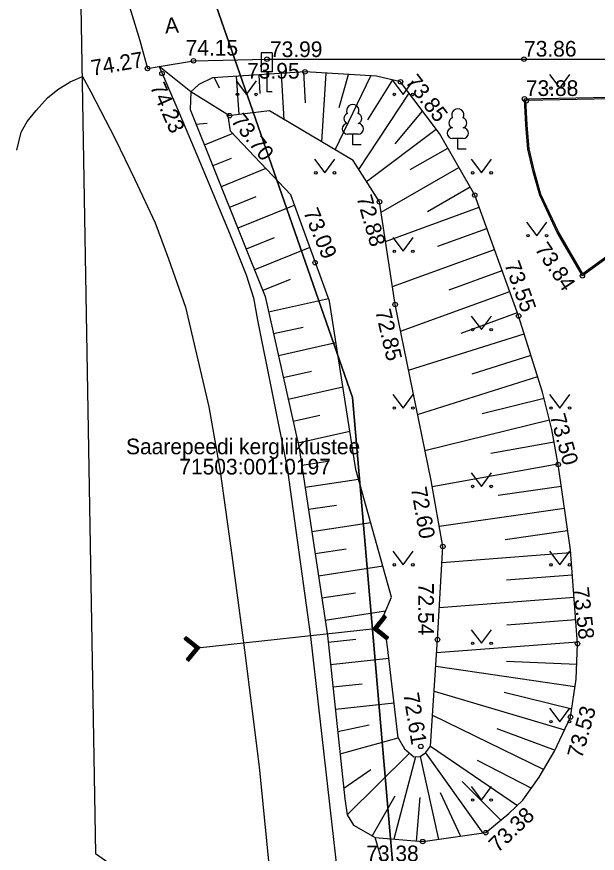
# Model space of a CAD drawing. Extents: x 598339 to 598599, y 6477639 to 6477840.
# Drawn here: x 598370.74 to 598396.67, y 6477710.13 to 6477747.47 of the extents above; entities that cross this region are included whole.
import ezdxf

# ---------------------------------------------------------------- set-up
doc = ezdxf.new("R2010")
doc.units = 0
for name, color, linetype in [('HALJASTUS', 7, 'Continuous'), ('KORGUS-EH2000', 7, 'Continuous'), ('LIIKLUS', 7, 'Continuous'), ('PIIR', 7, 'Continuous'), ('PUU', 7, 'Continuous'), ('RELJEEF', 7, 'Continuous'), ('TEE', 7, 'Continuous'), ('TRUUP', 7, 'Continuous')]:
    doc.layers.add(name, color=color, linetype=linetype)

msp = doc.modelspace()

# ---------------------------------------------------------------- linework, layer by layer
at = {"layer": 'HALJASTUS'}
for p, q in [((598378.519, 6477744.115), (598377.095, 6477745.246)), ((598394.537, 6477744.887), (598395, 6477744.281)), ((598395, 6477744.281), (598395.446, 6477744.887)), ((598380.537, 6477744.607), (598381, 6477744)), ((598381, 6477744), (598381.446, 6477744.607)), ((598387.537, 6477744.607), (598388, 6477744)), ((598388, 6477744), (598388.446, 6477744.607)), ((598384.037, 6477741.107), (598384.5, 6477740.5)), ((598384.5, 6477740.5), (598384.946, 6477741.107)), ((598391.037, 6477741.107), (598391.5, 6477740.5)), ((598391.5, 6477740.5), (598391.946, 6477741.107)), ((598393.51, 6477738.298), (598393.973, 6477737.692)), ((598393.973, 6477737.692), (598394.419, 6477738.298)), ((598387.537, 6477737.607), (598388, 6477737)), ((598388, 6477737), (598388.446, 6477737.607)), ((598391.037, 6477734.107), (598391.5, 6477733.5)), ((598391.5, 6477733.5), (598391.946, 6477734.107)), ((598387.537, 6477730.607), (598388, 6477730)), ((598388, 6477730), (598388.446, 6477730.607)), ((598394.537, 6477730.607), (598395, 6477730)), ((598395, 6477730), (598395.446, 6477730.607)), ((598391.037, 6477727.107), (598391.5, 6477726.5)), ((598391.5, 6477726.5), (598391.946, 6477727.107)), ((598387.537, 6477723.607), (598388, 6477723)), ((598388, 6477723), (598388.446, 6477723.607)), ((598394.537, 6477723.607), (598395, 6477723)), ((598395, 6477723), (598395.446, 6477723.607)), ((598391.037, 6477720.107), (598391.5, 6477719.5)), ((598391.5, 6477719.5), (598391.946, 6477720.107)), ((598394.537, 6477716.607), (598395, 6477716)), ((598395, 6477716), (598395.446, 6477716.607)), ((598391.037, 6477713.107), (598391.5, 6477712.5)), ((598391.5, 6477712.5), (598391.946, 6477713.107))]:
    msp.add_line(p, q, dxfattribs=at)
msp.add_lwpolyline([(598388.162, 6477706.265), (598387.762, 6477707.361), (598386.744, 6477710.829)], dxfattribs=at)
for centre in [(598394.599, 6477744.281), (598395.428, 6477744.281), (598380.599, 6477744), (598381.428, 6477744), (598387.599, 6477744), (598388.428, 6477744), (598384.099, 6477740.5), (598384.928, 6477740.5), (598391.099, 6477740.5), (598391.928, 6477740.5), (598393.572, 6477737.692), (598394.401, 6477737.692), (598387.599, 6477737), (598388.428, 6477737), (598391.099, 6477733.5), (598391.928, 6477733.5), (598387.599, 6477730), (598388.428, 6477730), (598394.599, 6477730), (598395.428, 6477730), (598391.099, 6477726.5), (598391.928, 6477726.5), (598387.599, 6477723), (598388.428, 6477723), (598394.599, 6477723), (598395.428, 6477723), (598391.099, 6477719.5), (598391.928, 6477719.5), (598394.599, 6477716), (598395.428, 6477716), (598391.099, 6477712.5), (598391.928, 6477712.5)]:
    msp.add_circle(centre, 0.055, dxfattribs=at)
at = {"layer": 'KORGUS-EH2000'}
for centre in [(598378.633, 6477745.501), (598381.916, 6477745.577), (598393.396, 6477745.575), (598376.577, 6477745.16), (598383.615, 6477745.01), (598377.226, 6477744.937), (598387.881, 6477744.562), (598393.415, 6477743.807), (598393.493, 6477743.717), (598380.239, 6477743.052), (598391.194, 6477739.505), (598386.941, 6477739.207), (598384.062, 6477736.488), (598396.002, 6477735.905), (598387.637, 6477734.622), (598393.155, 6477734.112), (598394.917, 6477727.481), (598389.77, 6477723.818), (598389.529, 6477719.662), (598395.785, 6477719.48), (598395.469, 6477716.208), (598388.787, 6477714.895), (598391.685, 6477711.045), (598388.869, 6477710.647)]:
    msp.add_circle(centre, 0.1, dxfattribs=at)
at = {"layer": 'LIIKLUS'}
for p, q in [((598381.652, 6477745.861), (598381.652, 6477745.011)), ((598382.152, 6477745.861), (598381.652, 6477745.861)), ((598382.152, 6477745.861), (598382.152, 6477745.011)), ((598382.152, 6477745.011), (598381.652, 6477745.011)), ((598381.902, 6477745.011), (598381.902, 6477744.111)), ((598382.152, 6477744.111), (598381.902, 6477744.111))]:
    msp.add_line(p, q, dxfattribs=at)
at = {"layer": 'PIIR'}
msp.add_lwpolyline([(598598.61, 6477639.38), (598555.65, 6477778.21), (598522.15, 6477839.7), (598377.16, 6477830.01), (598375.49, 6477829.9), (598376.27, 6477752.7), (598378.01, 6477752.67), (598385.73, 6477730.47), (598387.7, 6477707.68), (598387.68, 6477707.01), (598422.98, 6477706.06), (598444.34, 6477705.18), (598453.12, 6477704.42), (598460.68, 6477703.5), (598465.84, 6477702.86), (598470.19, 6477701.96), (598474.31, 6477700.66), (598480.8, 6477698.12), (598485.43, 6477696.23), (598489.61, 6477693.98), (598495.12, 6477690.75), (598502.7, 6477685.5), (598504.35, 6477684.194)], dxfattribs=at)
msp.add_lwpolyline([(598372.18, 6477829.68), (598374.25, 6477710.12), (598377.89, 6477707.57), (598387.68, 6477707.01), (598387.7, 6477707.68), (598385.73, 6477730.47), (598378.01, 6477752.67), (598376.27, 6477752.7), (598375.49, 6477829.9)], close=True, dxfattribs=at)
at = {"layer": 'PUU'}
for p, q in [((598385.987, 6477742.228), (598385.507, 6477742.228)), ((598385.747, 6477741.753), (598385.747, 6477742.228)), ((598386.127, 6477741.753), (598385.747, 6477741.753)), ((598390.678, 6477742.031), (598390.198, 6477742.031)), ((598390.438, 6477741.556), (598390.438, 6477742.031)), ((598390.818, 6477741.556), (598390.438, 6477741.556))]:
    msp.add_line(p, q, dxfattribs=at)
for centre, radius, start, end in [((598385.747, 6477743.273), 0.277, 332.5799, 207.4201), ((598390.438, 6477743.076), 0.277, 332.5799, 207.4201), ((598385.577, 6477742.926), 0.233, 109.0217, 253.1415), ((598385.917, 6477742.926), 0.233, 286.8508, 70.9859), ((598390.268, 6477742.729), 0.233, 109.0217, 253.1415), ((598390.608, 6477742.729), 0.233, 286.8508, 70.9859), ((598385.51, 6477742.465), 0.238, 90.0016, 269.3953), ((598385.984, 6477742.465), 0.238, 270.6047, 89.9984), ((598390.201, 6477742.268), 0.238, 90.0016, 269.3953), ((598390.675, 6477742.268), 0.238, 270.6047, 89.9984)]:
    msp.add_arc(centre, radius, start, end, dxfattribs=at)
at = {"layer": 'RELJEEF'}
for p, q in [((598379.562, 6477744.749), (598379.78, 6477744.3)), ((598380.67, 6477743.101), (598380.56, 6477744.814)), ((598381.611, 6477744.049), (598381.558, 6477744.878)), ((598382.689, 6477742.869), (598382.556, 6477744.942)), ((598383.642, 6477743.631), (598383.554, 6477745.006)), ((598384.365, 6477741.882), (598384.552, 6477744.953)), ((598384.959, 6477741.532), (598386.548, 6477744.832)), ((598385.143, 6477743.424), (598385.55, 6477744.893)), ((598386.419, 6477742.863), (598387.528, 6477744.646)), ((598380.239, 6477743.052), (598378.519, 6477744.115)), ((598386.021, 6477740.654), (598388.265, 6477744.054)), ((598387.639, 6477741.8), (598388.867, 6477743.255)), ((598378.743, 6477742.667), (598379.24, 6477742.715)), ((598386.365, 6477740.113), (598389.47, 6477742.457)), ((598380.389, 6477742.251), (598379.116, 6477741.739)), ((598388.314, 6477740.648), (598389.993, 6477741.607)), ((598380.309, 6477741.141), (598379.489, 6477740.811)), ((598381.87, 6477740.691), (598379.861, 6477739.883)), ((598387.01, 6477738.752), (598390.489, 6477740.739)), ((598389.078, 6477738.781), (598390.985, 6477739.87)), ((598381.423, 6477739.433), (598380.234, 6477738.956)), ((598383.151, 6477739.05), (598380.607, 6477738.028)), ((598387.209, 6477737.44), (598391.392, 6477738.961)), ((598389.548, 6477737.226), (598391.734, 6477738.021)), ((598382.236, 6477737.605), (598380.98, 6477737.1)), ((598383.833, 6477737.169), (598381.353, 6477736.172)), ((598387.516, 6477735.423), (598392.075, 6477737.081)), ((598390.048, 6477735.28), (598392.417, 6477736.141)), ((598382.95, 6477735.736), (598381.726, 6477735.244)), ((598387.882, 6477733.428), (598392.759, 6477735.201)), ((598384.663, 6477734.881), (598381.988, 6477734.282)), ((598390.592, 6477733.35), (598393.1, 6477734.262)), ((598383.524, 6477733.601), (598382.207, 6477733.306)), ((598388.238, 6477731.686), (598393.407, 6477733.31)), ((598384.996, 6477732.906), (598382.425, 6477732.33)), ((598391.073, 6477731.528), (598393.707, 6477732.356)), ((598383.898, 6477731.635), (598382.644, 6477731.354)), ((598388.641, 6477729.716), (598394.006, 6477731.402)), ((598385.308, 6477730.926), (598382.862, 6477730.378)), ((598391.53, 6477729.762), (598394.289, 6477730.443)), ((598384.272, 6477729.669), (598383.081, 6477729.403)), ((598388.971, 6477728.1), (598394.529, 6477729.472)), ((598385.62, 6477728.946), (598383.299, 6477728.427)), ((598391.916, 6477727.986), (598394.734, 6477728.494)), ((598384.633, 6477727.618), (598383.464, 6477727.441)), ((598389.292, 6477726.496), (598394.911, 6477727.51)), ((598386.009, 6477726.815), (598383.614, 6477726.452)), ((598392.244, 6477726.115), (598395.055, 6477726.52)), ((598385.023, 6477725.654), (598383.764, 6477725.464)), ((598389.608, 6477724.726), (598395.198, 6477725.53)), ((598386.554, 6477724.875), (598383.914, 6477724.475)), ((598392.553, 6477724.139), (598395.34, 6477724.541)), ((598385.445, 6477723.695), (598384.064, 6477723.486)), ((598389.729, 6477723.112), (598395.475, 6477723.55)), ((598387.099, 6477722.935), (598384.213, 6477722.497)), ((598392.611, 6477722.329), (598395.551, 6477722.553)), ((598385.867, 6477721.737), (598384.363, 6477721.509)), ((598389.612, 6477721.097), (598395.627, 6477721.556)), ((598387.208, 6477720.928), (598384.513, 6477720.52)), ((598392.628, 6477720.324), (598395.703, 6477720.559)), ((598385.884, 6477719.661), (598384.649, 6477719.529)), ((598389.49, 6477719.082), (598395.779, 6477719.562)), ((598387.36, 6477718.814), (598384.755, 6477718.535)), ((598392.61, 6477718.694), (598395.747, 6477718.563)), ((598389.451, 6477718.483), (598395.67, 6477717.567)), ((598386.17, 6477717.681), (598384.861, 6477717.541)), ((598389.378, 6477717.364), (598395.205, 6477715.64)), ((598392.511, 6477717.315), (598395.524, 6477716.577)), ((598387.595, 6477716.827), (598384.968, 6477716.546)), ((598389.308, 6477716.297), (598394.28, 6477713.869)), ((598386.485, 6477715.845), (598385.074, 6477715.552)), ((598392.186, 6477715.702), (598394.782, 6477714.734)), ((598385.18, 6477714.558), (598387.779, 6477715.275)), ((598389.217, 6477714.909), (598393.098, 6477712.264)), ((598385.498, 6477711.847), (598388.282, 6477714.591)), ((598388.55, 6477714.429), (598387.585, 6477710.757)), ((598388.763, 6477714.447), (598389.574, 6477710.747)), ((598389, 6477714.61), (598391.554, 6477711.027)), ((598391.305, 6477714.287), (598393.727, 6477713.037)), ((598385.344, 6477713.03), (598386.547, 6477713.869)), ((598390.628, 6477713.331), (598392.355, 6477711.596)), ((598387.622, 6477712.671), (598386.609, 6477710.907)), ((598388.748, 6477712.611), (598388.582, 6477710.672)), ((598389.644, 6477712.84), (598390.564, 6477710.887))]:
    msp.add_line(p, q, dxfattribs=at)
for points in [[(598385.498, 6477711.847), (598385.776, 6477711.385), (598386.744, 6477710.829), (598388.869, 6477710.647), (598391.685, 6477711.045), (598392.721, 6477711.897), (598393.342, 6477712.502), (598394.077, 6477713.524), (598394.756, 6477714.678), (598395.469, 6477716.208), (598395.719, 6477717.9), (598395.785, 6477719.48), (598395.466, 6477723.669), (598394.917, 6477727.481), (598394.635, 6477729.044), (598394.222, 6477730.716), (598393.155, 6477734.112), (598391.194, 6477739.505), (598389.625, 6477742.253), (598387.881, 6477744.562), (598386.81, 6477744.816), (598383.615, 6477745.01), (598381.109, 6477744.849), (598379.482, 6477744.744), (598378.87, 6477744.439), (598378.519, 6477744.115)], [(598378.519, 6477744.115), (598378.479, 6477743.323), (598381.831, 6477734.983), (598383.348, 6477728.209), (598384.614, 6477719.854), (598385.394, 6477712.561), (598385.498, 6477711.847)], [(598387.779, 6477715.275), (598388.054, 6477714.788), (598388.477, 6477714.423), (598388.763, 6477714.447), (598389, 6477714.61), (598389.217, 6477714.909), (598389.528, 6477719.662), (598389.77, 6477723.818), (598389.242, 6477726.773), (598387.637, 6477734.622), (598386.941, 6477739.207), (598385.764, 6477741.058), (598382.022, 6477743.262), (598380.175, 6477743.041)], [(598387.779, 6477715.275), (598387.298, 6477719.339), (598387.253, 6477719.661), (598386.743, 6477720.164), (598387.133, 6477720.755), (598387.483, 6477721.565), (598385.886, 6477727.254), (598384.703, 6477734.77), (598382.981, 6477739.521), (598380.291, 6477742.354), (598380.175, 6477743.041)]]:
    msp.add_lwpolyline(points, dxfattribs=at)
at = {"layer": 'TEE'}
for points in [[(598376.064, 6477748.654), (598375.553, 6477748.649), (598376.241, 6477746.403), (598376.577, 6477745.16), (598377.095, 6477745.246)], [(598377.095, 6477745.246), (598378.633, 6477745.501), (598381.916, 6477745.577), (598393.396, 6477745.575), (598407.829, 6477745.568), (598407.845, 6477745.523)], [(598377.095, 6477745.246), (598377.978, 6477743.214), (598378.943, 6477740.922), (598380.273, 6477737.733), (598380.978, 6477735.94), (598381.305, 6477734.927), (598381.489, 6477733.929), (598382.821, 6477727.338), (598383.86, 6477719.806), (598385.045, 6477709.291)], [(598370.737, 6477741.51), (598370.935, 6477742.318), (598371.201, 6477742.789), (598371.605, 6477743.284), (598372.113, 6477743.852), (598372.571, 6477744.218), (598373.123, 6477744.562), (598373.677, 6477744.801), (598374.051, 6477744.121), (598375.136, 6477742.018), (598376.011, 6477740.207), (598376.922, 6477738.263), (598377.519, 6477736.655), (598378.268, 6477734.504), (598379.314, 6477730.056), (598379.808, 6477727.27), (598380.316, 6477723.638), (598380.905, 6477719.194), (598381.558, 6477713.978), (598382.063, 6477709.034)], [(598405.968, 6477743.126), (598396.002, 6477735.905), (598394.882, 6477737.834), (598394.096, 6477739.511), (598393.798, 6477740.546), (598393.562, 6477741.556), (598393.468, 6477742.644), (598393.415, 6477743.807), (598405.664, 6477744.04)], [(598405.948, 6477743.186), (598396.021, 6477735.993), (598394.935, 6477737.862), (598394.152, 6477739.532), (598393.856, 6477740.561), (598393.621, 6477741.565), (598393.528, 6477742.648), (598393.478, 6477743.748), (598405.684, 6477743.981)]]:
    msp.add_lwpolyline(points, dxfattribs=at)
at = {"layer": 'TRUUP'}
for p, q in [((598387.133, 6477720.755), (598386.646, 6477720.148)), ((598387.189, 6477720.71), (598386.746, 6477720.159)), ((598387.037, 6477720.408), (598386.749, 6477720.276)), ((598387.071, 6477720.451), (598386.784, 6477720.32)), ((598387.106, 6477720.494), (598386.818, 6477720.363)), ((598387.244, 6477720.666), (598386.846, 6477720.17)), ((598387.141, 6477720.537), (598386.853, 6477720.406)), ((598387.176, 6477720.581), (598386.888, 6477720.45)), ((598387.211, 6477720.624), (598386.923, 6477720.493)), ((598387.243, 6477720.667), (598386.957, 6477720.536)), ((598387.221, 6477720.684), (598386.992, 6477720.58)), ((598387.2, 6477720.702), (598387.027, 6477720.623)), ((598387.178, 6477720.719), (598387.062, 6477720.666)), ((598387.156, 6477720.737), (598387.097, 6477720.71)), ((598387.244, 6477720.666), (598387.133, 6477720.755)), ((598386.646, 6477720.148), (598387.253, 6477719.661)), ((598386.932, 6477720.278), (598386.647, 6477720.147)), ((598386.898, 6477720.234), (598386.669, 6477720.13)), ((598386.967, 6477720.321), (598386.679, 6477720.19)), ((598386.863, 6477720.191), (598386.69, 6477720.112)), ((598386.857, 6477720.161), (598386.712, 6477720.095)), ((598387.002, 6477720.364), (598386.714, 6477720.233)), ((598386.879, 6477720.143), (598386.734, 6477720.077)), ((598386.746, 6477720.159), (598387.297, 6477719.716)), ((598386.901, 6477720.126), (598386.756, 6477720.06)), ((598386.923, 6477720.108), (598386.778, 6477720.042)), ((598386.945, 6477720.091), (598386.8, 6477720.025)), ((598386.967, 6477720.073), (598386.821, 6477720.007)), ((598386.988, 6477720.056), (598386.843, 6477719.99)), ((598386.846, 6477720.17), (598387.342, 6477719.772)), ((598387.01, 6477720.038), (598386.865, 6477719.972)), ((598378.22, 6477719.677), (598378.309, 6477719.788)), ((598378.716, 6477719.279), (598378.22, 6477719.677)), ((598378.224, 6477719.674), (598378.369, 6477719.74)), ((598378.246, 6477719.656), (598378.391, 6477719.722)), ((598378.248, 6477719.712), (598378.348, 6477719.757)), ((598378.816, 6477719.29), (598378.265, 6477719.733)), ((598378.268, 6477719.639), (598378.413, 6477719.705)), ((598378.283, 6477719.755), (598378.326, 6477719.775)), ((598378.29, 6477719.621), (598378.435, 6477719.687)), ((598378.916, 6477719.301), (598378.309, 6477719.788)), ((598378.312, 6477719.604), (598378.457, 6477719.67)), ((598387.032, 6477720.021), (598386.887, 6477719.955)), ((598387.054, 6477720.003), (598386.909, 6477719.937)), ((598387.076, 6477719.986), (598386.931, 6477719.92)), ((598387.098, 6477719.968), (598386.952, 6477719.902)), ((598387.119, 6477719.951), (598386.974, 6477719.884)), ((598387.141, 6477719.933), (598386.996, 6477719.867)), ((598387.163, 6477719.916), (598387.018, 6477719.849)), ((598387.185, 6477719.898), (598387.04, 6477719.832)), ((598387.207, 6477719.881), (598387.062, 6477719.814)), ((598387.229, 6477719.863), (598387.083, 6477719.797)), ((598387.25, 6477719.845), (598387.105, 6477719.779)), ((598387.272, 6477719.828), (598387.127, 6477719.762)), ((598387.294, 6477719.81), (598387.149, 6477719.744)), ((598387.316, 6477719.793), (598387.171, 6477719.727)), ((598387.338, 6477719.775), (598387.193, 6477719.709)), ((598387.314, 6477719.737), (598387.214, 6477719.692)), ((598387.279, 6477719.694), (598387.236, 6477719.674)), ((598387.342, 6477719.772), (598387.253, 6477719.661)), ((598378.333, 6477719.586), (598378.479, 6477719.652)), ((598378.355, 6477719.568), (598378.5, 6477719.635)), ((598378.373, 6477718.739), (598378.816, 6477719.29)), ((598378.377, 6477719.551), (598378.522, 6477719.617)), ((598378.399, 6477719.533), (598378.544, 6477719.6)), ((598378.421, 6477719.516), (598378.566, 6477719.582)), ((598378.429, 6477718.694), (598378.916, 6477719.301)), ((598378.443, 6477719.498), (598378.588, 6477719.565)), ((598378.464, 6477719.481), (598378.61, 6477719.547)), ((598378.486, 6477719.463), (598378.631, 6477719.529)), ((598378.508, 6477719.446), (598378.653, 6477719.512)), ((598378.53, 6477719.428), (598378.675, 6477719.494)), ((598378.552, 6477719.411), (598378.697, 6477719.477)), ((598378.574, 6477719.393), (598378.719, 6477719.459)), ((598378.595, 6477719.376), (598378.741, 6477719.442)), ((598378.617, 6477719.358), (598378.762, 6477719.424)), ((598378.63, 6477719.171), (598378.915, 6477719.302)), ((598378.639, 6477719.341), (598378.784, 6477719.407)), ((598378.661, 6477719.323), (598378.806, 6477719.389)), ((598378.664, 6477719.215), (598378.893, 6477719.319)), ((598378.683, 6477719.306), (598378.828, 6477719.372)), ((598378.699, 6477719.258), (598378.872, 6477719.337)), ((598378.705, 6477719.288), (598378.85, 6477719.354)), ((598378.318, 6477718.783), (598378.716, 6477719.279)), ((598378.319, 6477718.782), (598378.605, 6477718.913)), ((598378.351, 6477718.825), (598378.639, 6477718.956)), ((598378.386, 6477718.868), (598378.674, 6477718.999)), ((598378.421, 6477718.912), (598378.709, 6477719.043)), ((598378.456, 6477718.955), (598378.744, 6477719.086)), ((598378.491, 6477718.998), (598378.778, 6477719.129)), ((598378.525, 6477719.041), (598378.813, 6477719.173)), ((598378.56, 6477719.085), (598378.848, 6477719.216)), ((598378.595, 6477719.128), (598378.883, 6477719.259)), ((598378.318, 6477718.783), (598378.429, 6477718.694)), ((598378.341, 6477718.765), (598378.57, 6477718.869)), ((598378.362, 6477718.747), (598378.535, 6477718.826)), ((598378.384, 6477718.73), (598378.5, 6477718.783)), ((598378.406, 6477718.712), (598378.465, 6477718.739))]:
    msp.add_line(p, q, dxfattribs=at)
msp.add_lwpolyline([(598378.816, 6477719.29), (598386.746, 6477720.159)], dxfattribs=at)

# ---------------------------------------------------------------- texts
at = {"layer": 'KORGUS-EH2000'}
for s, p in [('74.15', (598378.281, 6477745.736)), ('73.99', (598382.048, 6477745.669)), ('73.86', (598393.396, 6477745.689)), ('73.95', (598381.028, 6477744.706)), ('73.88', (598393.476, 6477743.932)), ('73.38', (598386.349, 6477709.771))]:
    msp.add_text(s, height=0.7, dxfattribs=at).set_placement(p)
for s, rotation, p in [('74.27', 9.7618, (598374.122, 6477744.833)), ('73.85', 307.6588, (598388.062, 6477744.553)), ('74.23', 293.8683, (598376.677, 6477744.344)), ('73.70', 308.2731, (598380.276, 6477742.81)), ('72.88', 286.0443, (598385.906, 6477739.4)), ('73.09', 292.5625, (598383.523, 6477738.752)), ('73.84', 303.972, (598393.851, 6477737.099)), ('73.55', 289.8852, (598392.507, 6477736.42)), ('72.85', 283.2706, (598386.744, 6477734.331)), ('73.50', 285.5928, (598394.537, 6477729.644)), ('72.60', 279.849, (598388.341, 6477726.428)), ('72.54', 270, (598388.667, 6477722.195)), ('73.58', 276.3792, (598395.587, 6477721.971)), ('72.61', 279.2189, (598387.997, 6477717.241)), ('73.53', 74.3806, (598395.983, 6477714.321)), ('73.38', 43.8542, (598392.226, 6477710.122))]:
    msp.add_text(s, height=0.7, rotation=rotation, dxfattribs=at).set_placement(p)
at = {"layer": 'PIIR'}
for s, p in [('Saarepeedi kergliiklustee', (598375.62, 6477727.936)), ('71503:001:0197', (598378, 6477727.034))]:
    msp.add_text(s, height=0.7, dxfattribs=at).set_placement(p)
at = {"layer": 'TEE'}
msp.add_text('A', height=0.7, rotation=3.4049, dxfattribs=at).set_placement((598377.373, 6477746.718))

doc.saveas('drawing.dxf')
